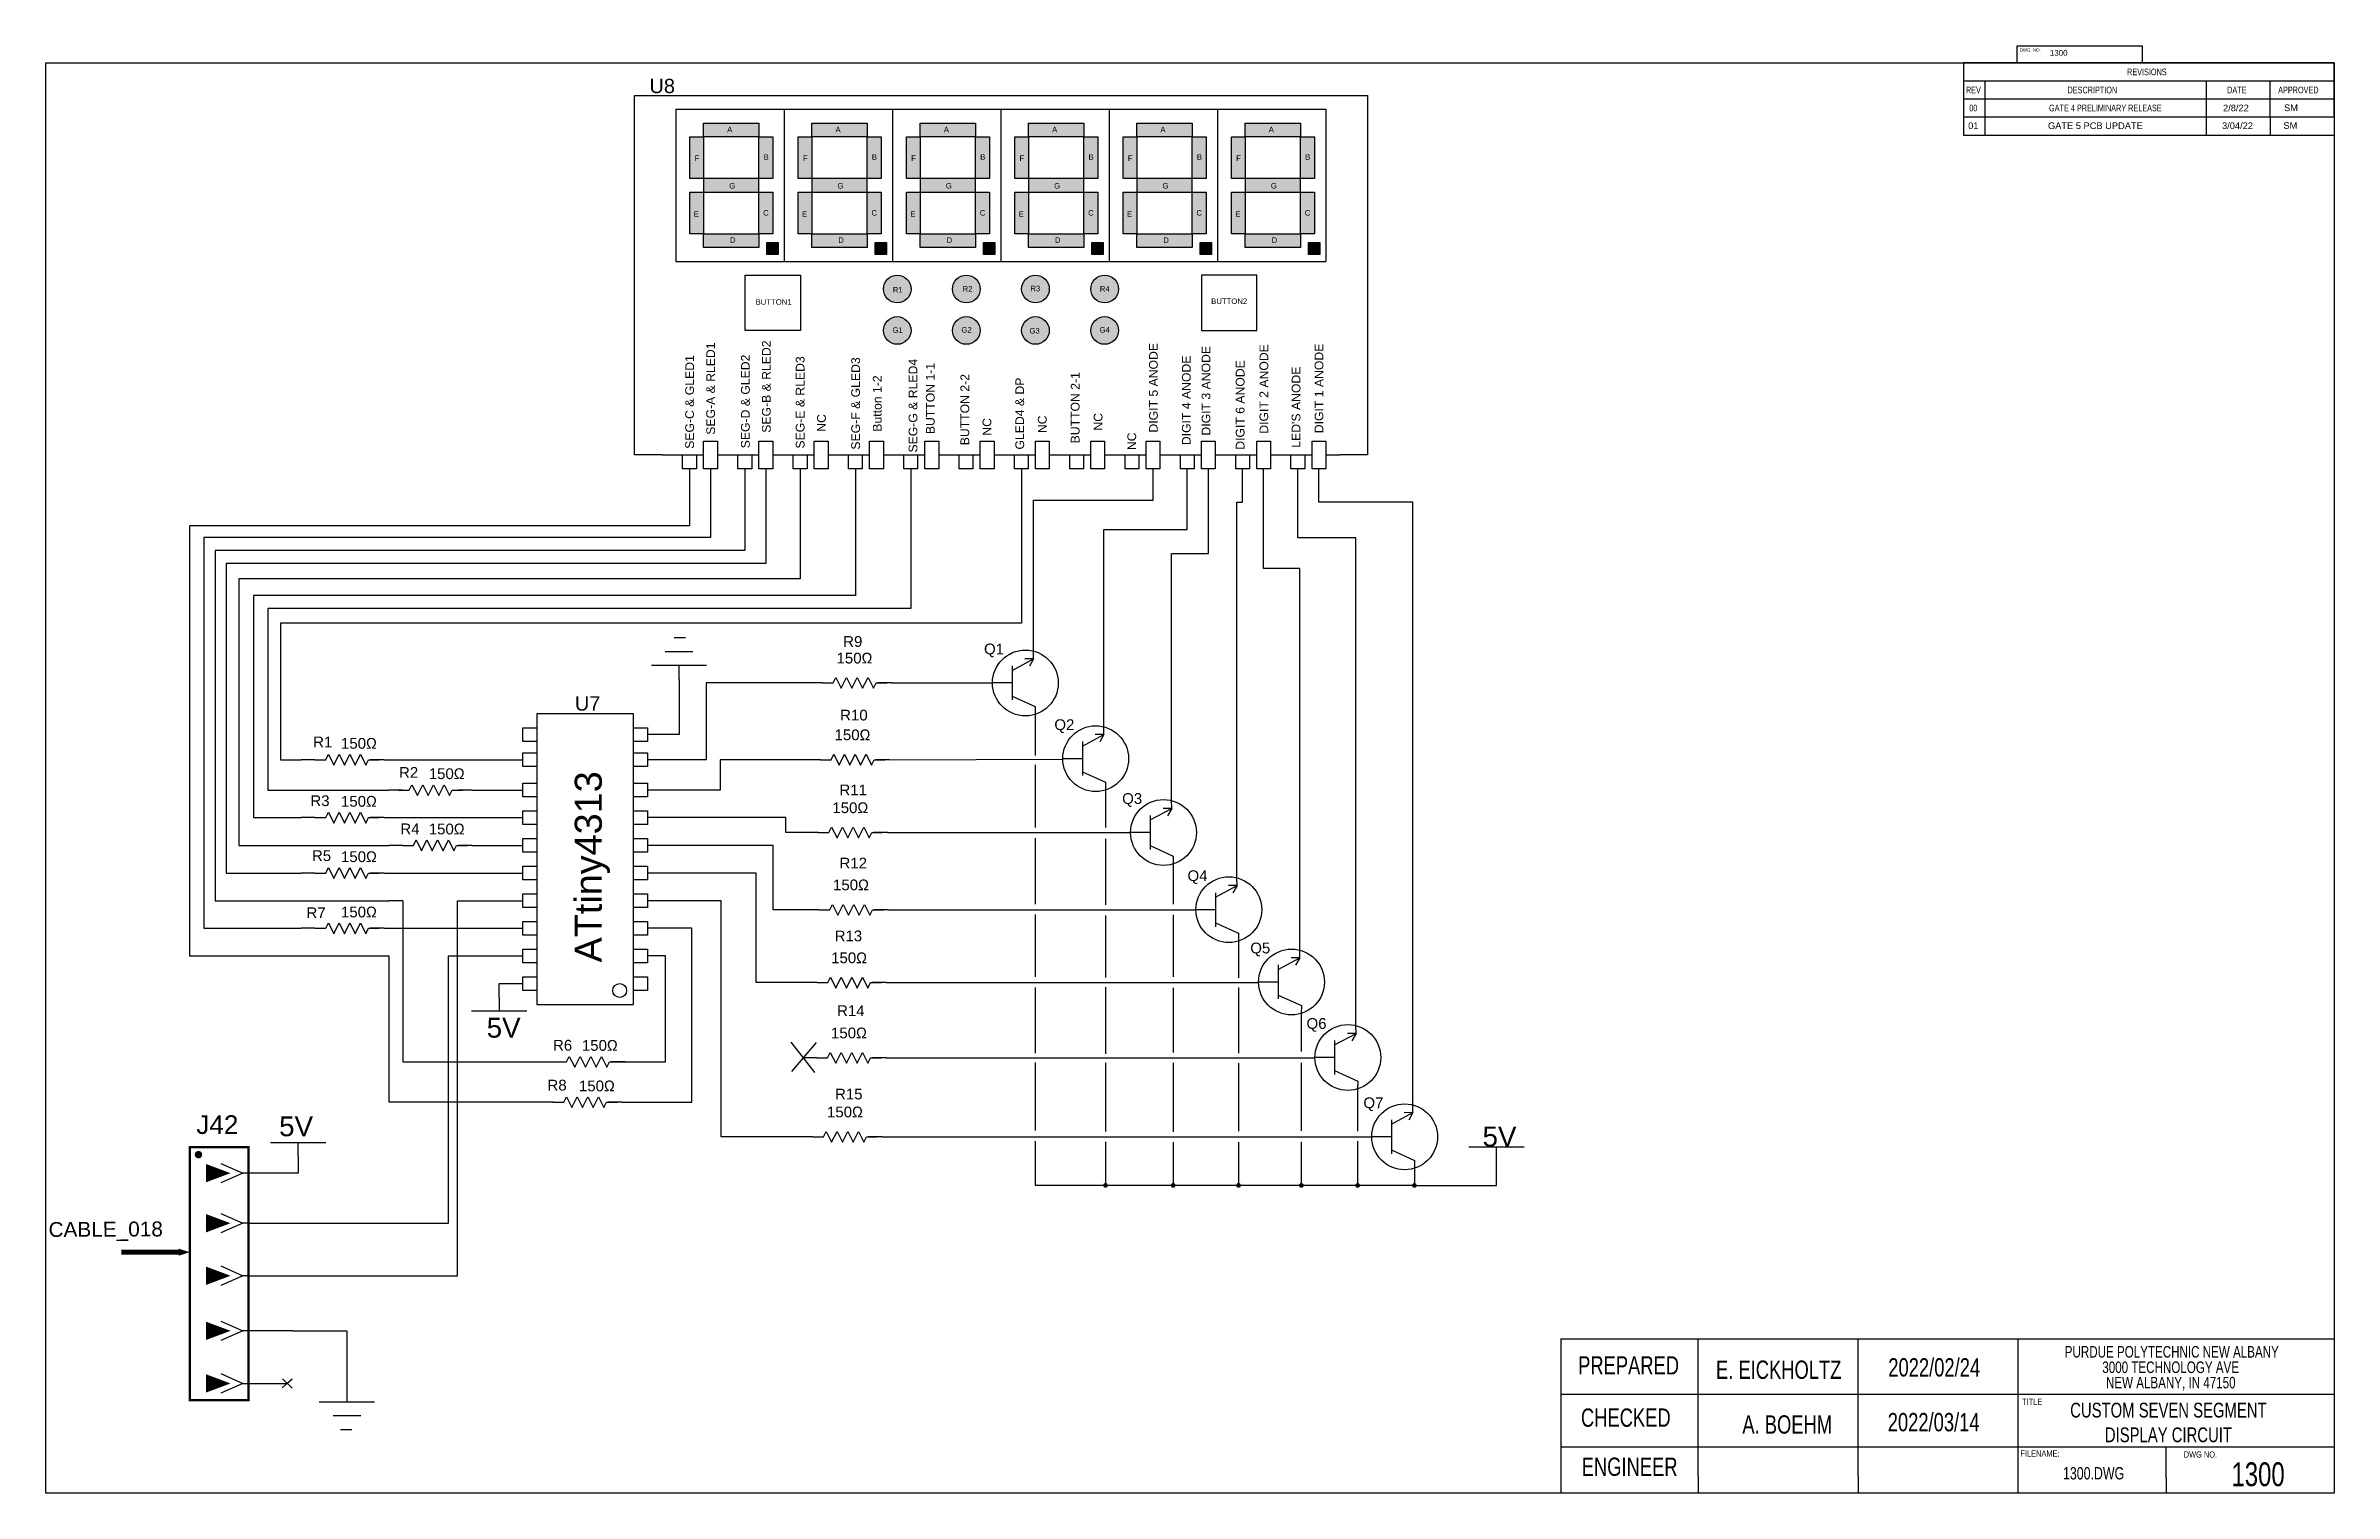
# Model space of a CAD drawing. Header units: inches. Extents: x 2.5 to 50.5, y 2.5 to 32.9.
import ezdxf

# ---------------------------------------------------------------- set-up
doc = ezdxf.new("R2010")
doc.units = ezdxf.units.IN
doc.header["$MEASUREMENT"] = 0
doc.linetypes.add('ACAD_ISO03W100', pattern=[30, 12, -18])
doc.layers.add('SLD-0', color=7, linetype='Continuous')
doc.styles.add('SLDTEXTSTYLE0', font='TXT', dxfattribs={"width": 0.75})
doc.styles.get("Standard").update_dxf_attribs({"font": 'arial.ttf'})

# ---------------------------------------------------------------- blocks, each defined once
blk = doc.blocks.new('SW_NOTE_0_8')
at = {"layer": 'SLD-0', "color": 0, "char_height": 0.125, "attachment_point": 2, "style": 'SLDTEXTSTYLE0'}
for s, insert in [('PURDUE POLYTECHNIC NEW ALBANY', (1.434, 0.161)), ('3000 TECHNOLOGY AVE', (1.422, -0.006)), ('NEW ALBANY, IN 47150', (1.423, -0.172))]:
    blk.add_mtext(s, dxfattribs=dict(at, insert=insert))
blk = doc.blocks.new('SW_TABLEANNOTATION_0')
at = {"color": 0, "linetype": 'Continuous', "lineweight": 25}
for p, q in [((0, 0), (0, -0.338)), ((0, 0), (0.4, 0)), ((0, 0), (0, -1.015)), ((6.955, 0), (0, 0)), ((0.4, 0), (4.55, 0)), ((4.55, 0), (5.75, 0)), ((5.75, 0), (6.955, 0)), ((6.955, 0), (6.955, -0.338)), ((6.955, -1.015), (6.955, 0)), ((0, -0.338), (0, -0.677)), ((0, -0.338), (0.4, -0.338)), ((0.4, -0.338), (0.4, -0.677)), ((0.4, -0.338), (4.55, -0.338)), ((4.55, -0.338), (4.55, -0.677)), ((4.55, -0.338), (5.75, -0.338)), ((5.75, -0.338), (5.75, -0.677)), ((5.75, -0.338), (6.955, -0.338)), ((6.955, -0.338), (6.955, -0.677)), ((0, -0.677), (0.4, -0.677)), ((0, -0.677), (0, -1.015)), ((0, -0.677), (6.955, -0.677)), ((0.4, -0.677), (4.55, -0.677)), ((0.4, -0.677), (0.4, -1.015)), ((4.55, -0.677), (5.75, -0.677)), ((4.55, -0.677), (4.55, -1.015)), ((5.75, -0.677), (6.955, -0.677)), ((5.75, -0.677), (5.75, -1.015)), ((6.955, -0.677), (6.955, -1.015)), ((0, -1.015), (0.4, -1.015)), ((0, -1.015), (6.955, -1.015)), ((0.4, -1.015), (4.55, -1.015)), ((4.55, -1.015), (5.75, -1.015)), ((5.75, -1.015), (6.955, -1.015))]:
    blk.add_line(p, q, dxfattribs=at)
at = {"color": 0, "linetype": 'Continuous', "lineweight": 18, "char_height": 0.125, "attachment_point": 1, "style": 'SLDTEXTSTYLE0'}
for s, insert in [('REVISIONS', (3.069, -0.107)), ('REV', (0.046, -0.446)), ('00', (0.108, -0.784)), ('GATE 4 PRELIMINARY RELEASE', (1.605, -0.784)), ('DESCRIPTION', (1.952, -0.446)), ('DATE', (4.946, -0.446)), ('APPROVED', (5.904, -0.446))]:
    blk.add_mtext(s, dxfattribs=dict(at, insert=insert))

msp = doc.modelspace()

# ---------------------------------------------------------------- hatches: boundary and pattern name
at = {"true_color": 0x000000}
h = msp.add_hatch(color=18, dxfattribs=at)
h.paths.add_polyline_path([(16.298, 31.238), (16.298, 30.948), (17.458, 30.948), (17.458, 31.238)])
h.paths.add_polyline_path([(16.298, 30.948), (16.008, 30.948), (16.008, 30.077), (16.298, 30.077)])
h.paths.add_polyline_path([(17.458, 30.077), (17.749, 30.077), (17.749, 30.948), (17.458, 30.948)])
h.paths.add_polyline_path([(17.458, 29.787), (17.458, 30.077), (16.298, 30.077), (16.298, 29.787)])
h.paths.add_polyline_path([(16.298, 29.787), (16.008, 29.787), (16.008, 28.917), (16.298, 28.917)])
h.paths.add_polyline_path([(16.298, 28.917), (16.298, 28.627), (17.458, 28.627), (17.458, 28.917)])
h.paths.add_polyline_path([(17.458, 28.917), (17.749, 28.917), (17.749, 29.787), (17.458, 29.787)])
h = msp.add_hatch(color=18, dxfattribs=at)
h.paths.add_polyline_path([(18.57, 31.238), (18.57, 30.948), (19.73, 30.948), (19.73, 31.238)])
h.paths.add_polyline_path([(18.57, 30.948), (18.28, 30.948), (18.28, 30.077), (18.57, 30.077)])
h.paths.add_polyline_path([(19.73, 30.077), (20.02, 30.077), (20.02, 30.948), (19.73, 30.948)])
h.paths.add_polyline_path([(19.73, 29.787), (19.73, 30.077), (18.57, 30.077), (18.57, 29.787)])
h.paths.add_polyline_path([(18.57, 29.787), (18.28, 29.787), (18.28, 28.917), (18.57, 28.917)])
h.paths.add_polyline_path([(18.57, 28.917), (18.57, 28.627), (19.73, 28.627), (19.73, 28.917)])
h.paths.add_polyline_path([(19.73, 28.917), (20.02, 28.917), (20.02, 29.787), (19.73, 29.787)])
h = msp.add_hatch(color=18, dxfattribs=at)
h.paths.add_polyline_path([(20.842, 31.238), (20.842, 30.948), (22.002, 30.948), (22.002, 31.238)])
h.paths.add_polyline_path([(20.842, 30.948), (20.552, 30.948), (20.552, 30.077), (20.842, 30.077)])
h.paths.add_polyline_path([(22.002, 30.077), (22.292, 30.077), (22.292, 30.948), (22.002, 30.948)])
h.paths.add_polyline_path([(22.002, 29.787), (22.002, 30.077), (20.842, 30.077), (20.842, 29.787)])
h.paths.add_polyline_path([(20.842, 29.787), (20.552, 29.787), (20.552, 28.917), (20.842, 28.917)])
h.paths.add_polyline_path([(20.842, 28.917), (20.842, 28.627), (22.002, 28.627), (22.002, 28.917)])
h.paths.add_polyline_path([(22.002, 28.917), (22.292, 28.917), (22.292, 29.787), (22.002, 29.787)])
h = msp.add_hatch(color=18, dxfattribs=at)
h.paths.add_polyline_path([(23.114, 31.238), (23.114, 30.948), (24.274, 30.948), (24.274, 31.238)])
h.paths.add_polyline_path([(23.114, 30.948), (22.824, 30.948), (22.824, 30.077), (23.114, 30.077)])
h.paths.add_polyline_path([(24.274, 30.077), (24.564, 30.077), (24.564, 30.948), (24.274, 30.948)])
h.paths.add_polyline_path([(24.274, 29.787), (24.274, 30.077), (23.114, 30.077), (23.114, 29.787)])
h.paths.add_polyline_path([(23.114, 29.787), (22.824, 29.787), (22.824, 28.917), (23.114, 28.917)])
h.paths.add_polyline_path([(23.114, 28.917), (23.114, 28.627), (24.274, 28.627), (24.274, 28.917)])
h.paths.add_polyline_path([(24.274, 28.917), (24.564, 28.917), (24.564, 29.787), (24.274, 29.787)])
h = msp.add_hatch(color=18, dxfattribs=at)
h.paths.add_polyline_path([(25.386, 31.238), (25.386, 30.948), (26.546, 30.948), (26.546, 31.238)])
h.paths.add_polyline_path([(25.386, 30.948), (25.096, 30.948), (25.096, 30.077), (25.386, 30.077)])
h.paths.add_polyline_path([(26.546, 30.077), (26.836, 30.077), (26.836, 30.948), (26.546, 30.948)])
h.paths.add_polyline_path([(26.546, 29.787), (26.546, 30.077), (25.386, 30.077), (25.386, 29.787)])
h.paths.add_polyline_path([(25.386, 29.787), (25.096, 29.787), (25.096, 28.917), (25.386, 28.917)])
h.paths.add_polyline_path([(25.386, 28.917), (25.386, 28.627), (26.546, 28.627), (26.546, 28.917)])
h.paths.add_polyline_path([(26.546, 28.917), (26.836, 28.917), (26.836, 29.787), (26.546, 29.787)])
h = msp.add_hatch(color=18, dxfattribs=at)
h.paths.add_polyline_path([(27.658, 31.238), (27.658, 30.948), (28.818, 30.948), (28.818, 31.238)])
h.paths.add_polyline_path([(27.658, 30.948), (27.368, 30.948), (27.368, 30.077), (27.658, 30.077)])
h.paths.add_polyline_path([(28.818, 30.077), (29.108, 30.077), (29.108, 30.948), (28.818, 30.948)])
h.paths.add_polyline_path([(28.818, 29.787), (28.818, 30.077), (27.658, 30.077), (27.658, 29.787)])
h.paths.add_polyline_path([(27.658, 29.787), (27.368, 29.787), (27.368, 28.917), (27.658, 28.917)])
h.paths.add_polyline_path([(27.658, 28.917), (27.658, 28.627), (28.818, 28.627), (28.818, 28.917)])
h.paths.add_polyline_path([(28.818, 28.917), (29.108, 28.917), (29.108, 29.787), (28.818, 29.787)])
for points in [[(17.863, 28.484), (17.863, 28.731), (17.627, 28.731), (17.627, 28.484)], [(20.135, 28.484), (20.135, 28.731), (19.899, 28.731), (19.899, 28.484)], [(22.407, 28.484), (22.407, 28.731), (22.171, 28.731), (22.171, 28.484)], [(24.679, 28.484), (24.679, 28.731), (24.443, 28.731), (24.443, 28.484)], [(26.951, 28.484), (26.951, 28.731), (26.715, 28.731), (26.715, 28.484)], [(29.222, 28.484), (29.222, 28.731), (28.987, 28.731), (28.987, 28.484)]]:
    msp.add_hatch(color=18, dxfattribs=at).paths.add_polyline_path(points)
h = msp.add_hatch(color=256)
h.set_gradient(color1=(205, 32, 39), color2=(205, 32, 39), tint=1)
h.paths.add_polyline_path([(20.649, 27.757, 1), (20.069, 27.757, 1)])
h.paths.add_polyline_path([(22.099, 27.757, 1), (21.519, 27.757, 1)])
h.paths.add_polyline_path([(23.549, 27.757, 1), (22.969, 27.757, 1)])
h.paths.add_polyline_path([(24.999, 27.757, 1), (24.419, 27.757, 1)])
h = msp.add_hatch(color=256)
h.set_gradient(color1=(19, 103, 52), color2=(19, 103, 52), tint=1)
h.paths.add_polyline_path([(20.649, 26.887, 1), (20.069, 26.887, 1)])
h.paths.add_polyline_path([(22.099, 26.887, 1), (21.519, 26.887, 1)])
h.paths.add_polyline_path([(23.549, 26.887, 1), (22.969, 26.887, 1)])
h.paths.add_polyline_path([(24.999, 26.887, 1), (24.419, 26.887, 1)])

# ---------------------------------------------------------------- linework, layer by layer
for p, q in [((2.5, 24.5), (2.5, 32.5)), ((2.5, 32.5), (50.5, 32.5)), ((50.5, 32.5), (50.5, 2.5)), ((14.848, 24.277), (14.848, 31.818)), ((14.848, 31.818), (30.22, 31.818)), ((30.22, 31.818), (30.22, 24.277)), ((15.718, 31.528), (15.718, 28.337)), ((15.718, 31.528), (29.35, 31.528)), ((17.99, 31.528), (17.99, 28.337)), ((20.262, 31.528), (20.262, 28.337)), ((22.534, 31.528), (22.534, 28.337)), ((24.806, 31.528), (24.806, 28.337)), ((27.078, 31.528), (27.078, 28.337)), ((29.35, 31.528), (29.35, 28.337)), ((42.724, 31.365), (42.724, 30.986)), ((43.172, 31.365), (43.172, 30.986)), ((47.811, 31.365), (47.811, 30.986)), ((49.153, 31.365), (49.153, 30.986)), ((42.724, 30.986), (50.5, 30.986)), ((15.718, 28.337), (29.35, 28.337)), ((2.5, 2.5), (2.5, 24.5)), ((15.428, 24.277), (14.848, 24.277)), ((15.428, 24.277), (16.298, 24.277)), ((16.588, 24.277), (17.458, 24.277)), ((17.749, 24.277), (18.619, 24.277)), ((18.909, 24.277), (19.779, 24.277)), ((20.069, 24.277), (20.939, 24.277)), ((21.229, 24.277), (22.099, 24.277)), ((22.389, 24.277), (23.259, 24.277)), ((23.549, 24.277), (24.419, 24.277)), ((24.709, 24.277), (25.579, 24.277)), ((25.869, 24.277), (26.74, 24.277)), ((27.03, 24.277), (27.9, 24.277)), ((28.19, 24.277), (29.06, 24.277)), ((29.35, 24.277), (29.64, 24.277)), ((30.22, 24.277), (29.64, 24.277)), ((16.002, 23.987), (16.002, 22.79)), ((16.443, 23.987), (16.443, 22.544)), ((17.162, 23.987), (17.162, 22.271)), ((17.604, 23.987), (17.604, 21.998)), ((18.322, 23.987), (18.322, 21.675)), ((19.482, 23.987), (19.482, 21.329)), ((20.642, 23.987), (20.642, 21.055)), ((22.963, 23.987), (22.963, 20.751)), ((25.724, 23.328), (25.724, 23.987)), ((26.443, 22.715), (26.443, 23.987)), ((26.885, 22.21), (26.885, 23.987)), ((27.603, 23.285), (27.603, 23.987)), ((28.045, 21.896), (28.045, 23.987)), ((28.763, 22.538), (28.763, 23.987)), ((29.205, 23.284), (29.205, 23.987)), ((23.218, 20.163), (23.218, 23.328)), ((23.218, 23.328), (25.724, 23.328)), ((27.485, 15.407), (27.485, 23.285)), ((27.485, 23.285), (27.603, 23.285)), ((31.174, 23.284), (29.205, 23.284)), ((31.174, 10.563), (31.174, 23.284)), ((16.002, 22.79), (5.516, 22.79)), ((5.516, 22.79), (5.516, 13.768)), ((24.693, 18.575), (24.693, 22.715)), ((24.693, 22.715), (26.443, 22.715)), ((16.443, 22.544), (5.814, 22.544)), ((5.814, 22.544), (5.814, 14.348)), ((17.162, 22.271), (6.05, 22.271)), ((6.05, 22.271), (6.05, 14.928)), ((26.114, 17.026), (26.114, 22.21)), ((26.114, 22.21), (26.885, 22.21)), ((29.981, 22.538), (28.763, 22.538)), ((29.981, 12.307), (29.981, 22.538)), ((17.604, 21.998), (6.286, 21.998)), ((6.286, 21.998), (6.286, 15.508)), ((18.322, 21.675), (6.547, 21.675)), ((6.547, 21.675), (6.547, 16.088)), ((28.801, 21.896), (28.045, 21.896)), ((28.801, 13.891), (28.801, 21.896)), ((19.482, 21.329), (6.857, 21.329)), ((6.857, 21.329), (6.857, 16.669)), ((20.642, 21.055), (7.16, 21.055)), ((7.16, 21.055), (7.16, 17.249)), ((22.963, 20.751), (7.423, 20.751)), ((7.423, 20.751), (7.423, 17.885)), ((15.918, 20.439), (15.68, 20.439)), ((23.219, 20.001), (23.218, 20.163)), ((16.362, 19.86), (15.202, 19.86)), ((16.072, 20.15), (15.492, 20.15)), ((15.782, 19.57), (15.782, 19.86)), ((22.769, 19.759), (23.219, 20.001)), ((22.769, 19.851), (22.769, 19.138)), ((23.219, 20.001), (23.039, 19.999)), ((23.219, 20.001), (23.132, 19.845)), ((15.782, 19.57), (15.782, 18.41)), ((18.5, 19.494), (16.353, 19.494)), ((16.353, 19.494), (16.353, 17.885)), ((18.79, 19.494), (18.5, 19.494)), ((18.79, 19.494), (19.015, 19.494)), ((19.015, 19.494), (19.072, 19.607)), ((19.072, 19.607), (19.184, 19.382)), ((19.184, 19.382), (19.297, 19.607)), ((19.297, 19.607), (19.409, 19.382)), ((19.409, 19.382), (19.522, 19.607)), ((19.522, 19.607), (19.634, 19.382)), ((19.634, 19.382), (19.747, 19.607)), ((19.747, 19.607), (19.859, 19.382)), ((19.859, 19.382), (19.915, 19.494)), ((19.915, 19.494), (20.14, 19.494)), ((20.24, 19.494), (19.95, 19.494)), ((20.24, 19.494), (22.357, 19.494)), ((22.769, 19.494), (22.357, 19.494)), ((22.769, 19.219), (23.253, 19)), ((23.253, 19), (23.252, 18.835)), ((23.252, 18.835), (23.252, 17.974)), ((15.782, 18.41), (15.118, 18.41)), ((24.244, 18.171), (24.694, 18.413)), ((24.244, 18.263), (24.244, 17.55)), ((24.694, 18.413), (24.514, 18.411)), ((24.694, 18.413), (24.607, 18.257)), ((24.694, 18.413), (24.693, 18.575)), ((7.423, 17.885), (7.856, 17.885)), ((8.146, 17.885), (7.856, 17.885)), ((8.146, 17.885), (8.371, 17.885)), ((8.371, 17.885), (8.428, 17.998)), ((8.428, 17.998), (8.54, 17.773)), ((8.54, 17.773), (8.653, 17.998)), ((8.653, 17.998), (8.765, 17.773)), ((8.765, 17.773), (8.878, 17.998)), ((8.878, 17.998), (8.99, 17.773)), ((8.99, 17.773), (9.103, 17.998)), ((9.103, 17.998), (9.215, 17.773)), ((9.215, 17.773), (9.271, 17.885)), ((9.271, 17.885), (9.496, 17.885)), ((9.596, 17.885), (9.306, 17.885)), ((9.596, 17.885), (12.508, 17.885)), ((16.353, 17.885), (15.118, 17.885)), ((18.458, 17.885), (16.646, 17.885)), ((16.646, 17.885), (16.646, 17.249)), ((18.748, 17.885), (18.458, 17.885)), ((18.748, 17.885), (18.973, 17.885)), ((18.973, 17.885), (19.03, 17.998)), ((19.03, 17.998), (19.142, 17.773)), ((19.142, 17.773), (19.255, 17.998)), ((19.255, 17.998), (19.367, 17.773)), ((19.367, 17.773), (19.48, 17.998)), ((19.48, 17.998), (19.592, 17.773)), ((19.592, 17.773), (19.705, 17.998)), ((19.705, 17.998), (19.817, 17.773)), ((19.817, 17.773), (19.873, 17.885)), ((19.873, 17.885), (20.098, 17.885)), ((20.199, 17.885), (19.909, 17.885)), ((20.199, 17.885), (23.832, 17.897)), ((23.252, 17.779), (23.252, 16.462)), ((24.244, 17.906), (23.832, 17.906)), ((10.125, 17.249), (10.181, 17.361)), ((10.181, 17.361), (10.294, 17.136)), ((10.294, 17.136), (10.406, 17.361)), ((10.406, 17.361), (10.519, 17.136)), ((10.519, 17.136), (10.631, 17.361)), ((10.631, 17.361), (10.744, 17.136)), ((10.744, 17.136), (10.856, 17.361)), ((10.856, 17.361), (10.969, 17.136)), ((24.244, 17.631), (24.728, 17.412)), ((24.728, 17.412), (24.727, 17.247)), ((7.16, 17.249), (9.698, 17.249)), ((9.988, 17.249), (9.698, 17.249)), ((9.9, 17.249), (10.125, 17.249)), ((10.969, 17.136), (11.025, 17.249)), ((11.025, 17.249), (11.25, 17.249)), ((11.438, 17.249), (11.148, 17.249)), ((11.438, 17.249), (12.508, 17.249)), ((16.646, 17.249), (15.118, 17.249)), ((24.727, 17.247), (24.727, 16.466)), ((25.665, 16.621), (26.116, 16.864)), ((26.116, 16.864), (25.935, 16.862)), ((26.116, 16.864), (26.029, 16.708)), ((26.116, 16.864), (26.114, 17.026)), ((6.857, 16.669), (7.856, 16.669)), ((8.146, 16.669), (7.856, 16.669)), ((8.146, 16.669), (8.371, 16.669)), ((8.371, 16.669), (8.428, 16.781)), ((8.428, 16.781), (8.54, 16.556)), ((8.54, 16.556), (8.653, 16.781)), ((8.653, 16.781), (8.765, 16.556)), ((8.765, 16.556), (8.878, 16.781)), ((8.878, 16.781), (8.99, 16.556)), ((8.99, 16.556), (9.103, 16.781)), ((9.103, 16.781), (9.215, 16.556)), ((9.215, 16.556), (9.271, 16.669)), ((9.271, 16.669), (9.496, 16.669)), ((9.596, 16.669), (9.306, 16.669)), ((9.596, 16.669), (12.508, 16.669)), ((18.026, 16.669), (15.118, 16.669)), ((18.026, 16.357), (18.026, 16.669)), ((18.413, 16.357), (18.026, 16.357)), ((18.703, 16.357), (18.413, 16.357)), ((18.703, 16.357), (18.928, 16.357)), ((18.928, 16.357), (18.984, 16.469)), ((18.984, 16.469), (19.097, 16.244)), ((19.097, 16.244), (19.209, 16.469)), ((19.209, 16.469), (19.322, 16.244)), ((19.322, 16.244), (19.434, 16.469)), ((19.434, 16.469), (19.547, 16.244)), ((19.547, 16.244), (19.659, 16.469)), ((19.659, 16.469), (19.772, 16.244)), ((19.772, 16.244), (19.828, 16.357)), ((19.828, 16.357), (20.053, 16.357)), ((20.153, 16.357), (19.863, 16.357)), ((20.153, 16.357), (25.253, 16.357)), ((25.665, 16.357), (25.253, 16.357)), ((25.665, 16.714), (25.665, 16)), ((6.547, 16.088), (9.698, 16.088)), ((9.988, 16.088), (9.698, 16.088)), ((9.988, 16.088), (10.213, 16.088)), ((10.213, 16.088), (10.269, 16.201)), ((10.269, 16.201), (10.382, 15.976)), ((10.382, 15.976), (10.494, 16.201)), ((10.494, 16.201), (10.607, 15.976)), ((10.607, 15.976), (10.719, 16.201)), ((10.719, 16.201), (10.832, 15.976)), ((10.832, 15.976), (10.944, 16.201)), ((10.944, 16.201), (11.057, 15.976)), ((11.057, 15.976), (11.113, 16.088)), ((11.113, 16.088), (11.338, 16.088)), ((11.438, 16.088), (11.148, 16.088)), ((11.438, 16.088), (12.508, 16.088)), ((17.76, 16.088), (15.118, 16.088)), ((17.76, 14.739), (17.76, 16.088)), ((23.252, 16.241), (23.252, 14.854)), ((24.727, 16.227), (24.727, 14.844)), ((25.665, 16.082), (26.149, 15.863)), ((26.149, 15.863), (26.148, 15.698)), ((6.286, 15.508), (7.856, 15.508)), ((8.146, 15.508), (7.856, 15.508)), ((8.146, 15.508), (8.371, 15.508)), ((8.371, 15.508), (8.428, 15.621)), ((8.428, 15.621), (8.54, 15.396)), ((8.54, 15.396), (8.653, 15.621)), ((8.653, 15.621), (8.765, 15.396)), ((8.765, 15.396), (8.878, 15.621)), ((8.878, 15.621), (8.99, 15.396)), ((8.99, 15.396), (9.103, 15.621)), ((9.103, 15.621), (9.215, 15.396)), ((9.215, 15.396), (9.271, 15.508)), ((9.271, 15.508), (9.496, 15.508)), ((9.596, 15.508), (9.306, 15.508)), ((9.596, 15.508), (12.508, 15.508)), ((17.398, 15.508), (15.118, 15.508)), ((17.398, 13.209), (17.398, 15.508)), ((26.148, 15.698), (26.148, 14.854)), ((27.486, 15.245), (27.485, 15.407)), ((6.05, 14.928), (9.698, 14.928)), ((9.988, 14.928), (9.698, 14.928)), ((9.988, 14.928), (9.988, 11.55)), ((11.138, 14.928), (12.508, 14.928)), ((16.666, 14.928), (15.118, 14.928)), ((16.666, 9.976), (16.666, 14.928)), ((27.036, 15.003), (27.486, 15.245)), ((27.036, 15.095), (27.036, 14.382)), ((27.486, 15.245), (27.306, 15.244)), ((27.486, 15.245), (27.399, 15.09)), ((8.371, 14.348), (8.428, 14.461)), ((8.428, 14.461), (8.54, 14.236)), ((8.54, 14.236), (8.653, 14.461)), ((8.653, 14.461), (8.765, 14.236)), ((8.765, 14.236), (8.878, 14.461)), ((8.878, 14.461), (8.99, 14.236)), ((8.99, 14.236), (9.103, 14.461)), ((9.103, 14.461), (9.215, 14.236)), ((18.428, 14.739), (17.76, 14.739)), ((18.718, 14.739), (18.428, 14.739)), ((18.718, 14.739), (18.943, 14.739)), ((18.943, 14.739), (18.999, 14.851)), ((18.999, 14.851), (19.112, 14.626)), ((19.112, 14.626), (19.224, 14.851)), ((19.224, 14.851), (19.337, 14.626)), ((19.337, 14.626), (19.449, 14.851)), ((19.449, 14.851), (19.562, 14.626)), ((19.562, 14.626), (19.674, 14.851)), ((19.674, 14.851), (19.787, 14.626)), ((19.787, 14.626), (19.843, 14.739)), ((19.843, 14.739), (20.068, 14.739)), ((20.168, 14.739), (19.878, 14.739)), ((20.168, 14.739), (26.624, 14.739)), ((23.252, 14.638), (23.252, 13.331)), ((24.727, 14.618), (24.727, 13.317)), ((26.148, 14.628), (26.148, 13.331)), ((27.036, 14.739), (26.624, 14.739)), ((27.036, 14.464), (27.52, 14.245)), ((5.814, 14.348), (7.856, 14.348)), ((8.146, 14.348), (7.856, 14.348)), ((8.146, 14.348), (8.371, 14.348)), ((9.215, 14.236), (9.271, 14.348)), ((9.271, 14.348), (9.496, 14.348)), ((9.596, 14.348), (9.306, 14.348)), ((9.596, 14.348), (12.508, 14.348)), ((16.05, 14.348), (15.118, 14.348)), ((16.05, 10.7), (16.05, 14.348)), ((27.52, 14.245), (27.519, 14.08)), ((27.519, 14.08), (27.519, 13.309)), ((5.516, 13.768), (9.698, 13.768)), ((9.698, 13.768), (9.698, 10.7)), ((10.95, 13.768), (12.508, 13.768)), ((15.5, 13.768), (15.118, 13.768)), ((15.5, 11.55), (15.5, 13.768)), ((28.352, 13.487), (28.803, 13.729)), ((28.352, 13.579), (28.352, 12.866)), ((28.803, 13.729), (28.622, 13.727)), ((28.803, 13.729), (28.716, 13.573)), ((28.803, 13.729), (28.801, 13.891)), ((12.009, 12.899), (12.009, 13.189)), ((12.009, 13.189), (12.508, 13.189)), ((18.387, 13.209), (17.398, 13.209)), ((18.677, 13.209), (18.387, 13.209)), ((18.677, 13.209), (18.902, 13.209)), ((18.902, 13.209), (18.958, 13.321)), ((18.958, 13.321), (19.071, 13.096)), ((19.071, 13.096), (19.183, 13.321)), ((19.183, 13.321), (19.296, 13.096)), ((19.296, 13.096), (19.408, 13.321)), ((19.408, 13.321), (19.521, 13.096)), ((19.521, 13.096), (19.633, 13.321)), ((19.633, 13.321), (19.746, 13.096)), ((19.746, 13.096), (19.802, 13.209)), ((19.802, 13.209), (20.027, 13.209)), ((20.127, 13.209), (19.837, 13.209)), ((20.127, 13.209), (27.94, 13.209)), ((23.252, 13.107), (23.252, 11.733)), ((24.727, 13.112), (24.727, 11.715)), ((26.148, 13.098), (26.148, 11.746)), ((27.519, 13.104), (27.519, 11.731)), ((28.352, 13.222), (27.94, 13.222)), ((12.59, 12.609), (11.429, 12.609)), ((12.009, 12.899), (12.009, 12.609)), ((28.352, 12.947), (28.836, 12.728)), ((28.836, 12.728), (28.835, 12.563)), ((28.835, 12.563), (28.835, 11.766)), ((29.533, 11.903), (29.983, 12.145)), ((29.983, 12.145), (29.803, 12.144)), ((29.983, 12.145), (29.896, 11.99)), ((29.983, 12.145), (29.981, 12.307)), ((9.988, 11.55), (13.25, 11.55)), ((13.2, 11.55), (13.425, 11.55)), ((13.425, 11.55), (13.481, 11.662)), ((13.481, 11.662), (13.594, 11.438)), ((13.594, 11.438), (13.706, 11.662)), ((13.706, 11.662), (13.819, 11.438)), ((13.819, 11.438), (13.931, 11.662)), ((13.931, 11.662), (14.044, 11.438)), ((14.044, 11.438), (14.156, 11.662)), ((14.156, 11.662), (14.269, 11.438)), ((14.269, 11.438), (14.325, 11.55)), ((14.325, 11.55), (14.55, 11.55)), ((14.65, 11.55), (14.36, 11.55)), ((14.55, 11.55), (15.5, 11.55)), ((18.13, 11.958), (18.385, 11.633)), ((18.385, 11.633), (18.14, 11.346)), ((18.66, 11.955), (18.385, 11.633)), ((18.675, 11.633), (18.385, 11.633)), ((18.385, 11.633), (18.624, 11.327)), ((18.675, 11.633), (18.9, 11.633)), ((18.9, 11.633), (18.956, 11.745)), ((18.956, 11.745), (19.069, 11.52)), ((19.069, 11.52), (19.181, 11.745)), ((19.181, 11.745), (19.294, 11.52)), ((19.294, 11.52), (19.406, 11.745)), ((19.406, 11.745), (19.519, 11.52)), ((19.519, 11.52), (19.631, 11.745)), ((19.631, 11.745), (19.744, 11.52)), ((19.744, 11.52), (19.8, 11.633)), ((19.8, 11.633), (20.025, 11.633)), ((20.125, 11.633), (19.835, 11.633)), ((20.125, 11.633), (29.12, 11.633)), ((23.252, 11.535), (23.252, 10.106)), ((24.727, 11.53), (24.727, 10.084)), ((26.148, 11.526), (26.148, 10.079)), ((28.835, 11.526), (28.835, 10.098)), ((29.533, 11.639), (29.12, 11.639)), ((29.533, 11.995), (29.533, 11.282)), ((27.519, 11.519), (27.519, 10.092)), ((29.533, 11.364), (30.017, 11.145)), ((30.017, 11.145), (30.016, 10.98)), ((13.15, 10.7), (9.698, 10.7)), ((13.138, 10.7), (13.363, 10.7)), ((13.363, 10.7), (13.419, 10.812)), ((13.419, 10.812), (13.532, 10.588)), ((13.532, 10.588), (13.644, 10.812)), ((13.644, 10.812), (13.757, 10.588)), ((13.757, 10.588), (13.869, 10.812)), ((13.869, 10.812), (13.982, 10.588)), ((13.982, 10.588), (14.094, 10.812)), ((14.094, 10.812), (14.207, 10.588)), ((14.207, 10.588), (14.263, 10.7)), ((14.263, 10.7), (14.488, 10.7)), ((14.588, 10.7), (14.298, 10.7)), ((14.588, 10.7), (16.05, 10.7)), ((30.016, 10.98), (30.016, 10.092)), ((31.175, 10.482), (31.173, 10.644)), ((18.816, 9.976), (18.872, 10.088)), ((18.872, 10.088), (18.984, 9.863)), ((18.984, 9.863), (19.097, 10.088)), ((19.097, 10.088), (19.209, 9.863)), ((19.209, 9.863), (19.322, 10.088)), ((19.322, 10.088), (19.434, 9.863)), ((19.434, 9.863), (19.547, 10.088)), ((19.547, 10.088), (19.659, 9.863)), ((30.724, 10.24), (31.175, 10.482)), ((30.724, 10.332), (30.724, 9.619)), ((31.175, 10.482), (30.994, 10.48)), ((31.175, 10.482), (31.088, 10.327)), ((7.214, 9.859), (8.375, 9.859)), ((7.794, 9.569), (7.794, 9.859)), ((18.301, 9.976), (16.666, 9.976)), ((18.591, 9.976), (18.301, 9.976)), ((18.591, 9.976), (18.816, 9.976)), ((19.659, 9.863), (19.716, 9.976)), ((19.716, 9.976), (19.941, 9.976)), ((20.041, 9.976), (19.751, 9.976)), ((20.041, 9.976), (30.312, 9.976)), ((23.252, 9.882), (23.252, 8.956)), ((24.727, 9.868), (24.727, 8.956)), ((26.148, 9.864), (26.148, 8.956)), ((27.519, 9.86), (27.519, 8.956)), ((28.835, 9.873), (28.835, 8.956)), ((30.016, 9.886), (30.016, 8.956)), ((30.724, 9.976), (30.312, 9.976)), ((30.724, 9.7), (31.209, 9.482)), ((32.346, 9.766), (33.506, 9.766)), ((32.926, 8.956), (32.926, 9.766)), ((6.17, 9.418), (6.631, 9.213)), ((6.631, 9.213), (6.17, 9.008)), ((31.209, 9.482), (31.207, 9.317)), ((31.207, 9.317), (31.207, 8.956)), ((31.207, 8.956), (23.252, 8.956)), ((31.207, 8.956), (32.926, 8.956)), ((6.17, 8.368), (6.631, 8.163)), ((6.631, 8.163), (6.17, 7.958)), ((6.75, 8.163), (6.631, 8.163)), ((6.17, 7.266), (6.631, 7.061)), ((6.631, 7.061), (6.17, 6.856)), ((6.75, 7.061), (6.631, 7.061)), ((6.17, 6.111), (6.631, 5.906)), ((6.631, 5.906), (6.17, 5.701)), ((7.679, 5.906), (8.815, 5.906)), ((8.815, 5.906), (8.815, 4.707)), ((34.278, 5.735), (34.278, 2.5)), ((40.638, 5.735), (50.5, 5.735)), ((6.17, 5.008), (6.631, 4.803)), ((6.631, 4.803), (6.17, 4.598)), ((6.631, 4.803), (7.558, 4.803)), ((7.665, 4.901), (7.456, 4.711)), ((7.665, 4.701), (7.466, 4.901)), ((7.558, 4.803), (7.665, 4.901)), ((7.561, 4.806), (7.665, 4.701)), ((7.456, 4.711), (7.456, 4.711)), ((8.235, 4.417), (9.396, 4.417)), ((8.815, 4.707), (8.815, 4.417)), ((8.525, 4.127), (9.105, 4.127)), ((8.679, 3.837), (8.917, 3.837)), ((36.5, 2.5), (2.5, 2.5)), ((50.5, 2.5), (36.5, 2.5)), ((37.156, 2.857), (37.156, 2.5)), ((40.515, 2.857), (40.515, 2.5)), ((46.972, 2.824), (46.972, 2.5)), ((50.5, 2.5), (50.5, 2.5))]:
    msp.add_line(p, q)
at = {"linetype": 'ACAD_ISO03W100', "ltscale": 2}
for p, q in [((11.138, 7.061), (11.138, 14.928)), ((10.95, 8.163), (10.95, 13.768)), ((7.794, 9.213), (6.631, 9.213)), ((7.794, 9.569), (7.794, 9.213)), ((6.75, 8.163), (10.95, 8.163)), ((6.75, 7.061), (11.138, 7.061)), ((7.679, 5.906), (6.631, 5.906))]:
    msp.add_line(p, q, dxfattribs=at)
for points in [[(17.458, 30.948), (16.298, 30.948), (16.298, 31.238), (17.458, 31.238)], [(19.73, 30.948), (18.57, 30.948), (18.57, 31.238), (19.73, 31.238)], [(22.002, 30.948), (20.842, 30.948), (20.842, 31.238), (22.002, 31.238)], [(24.274, 30.948), (23.114, 30.948), (23.114, 31.238), (24.274, 31.238)], [(26.546, 30.948), (25.386, 30.948), (25.386, 31.238), (26.546, 31.238)], [(28.818, 30.948), (27.658, 30.948), (27.658, 31.238), (28.818, 31.238)], [(16.008, 30.948), (16.298, 30.948), (16.298, 30.077), (16.008, 30.077)], [(17.458, 30.948), (17.749, 30.948), (17.749, 30.077), (17.458, 30.077)], [(18.28, 30.948), (18.57, 30.948), (18.57, 30.077), (18.28, 30.077)], [(19.73, 30.948), (20.02, 30.948), (20.02, 30.077), (19.73, 30.077)], [(20.552, 30.948), (20.842, 30.948), (20.842, 30.077), (20.552, 30.077)], [(22.002, 30.948), (22.292, 30.948), (22.292, 30.077), (22.002, 30.077)], [(22.824, 30.948), (23.114, 30.948), (23.114, 30.077), (22.824, 30.077)], [(24.274, 30.948), (24.564, 30.948), (24.564, 30.077), (24.274, 30.077)], [(25.096, 30.948), (25.386, 30.948), (25.386, 30.077), (25.096, 30.077)], [(26.546, 30.948), (26.836, 30.948), (26.836, 30.077), (26.546, 30.077)], [(27.368, 30.948), (27.658, 30.948), (27.658, 30.077), (27.368, 30.077)], [(28.818, 30.948), (29.108, 30.948), (29.108, 30.077), (28.818, 30.077)], [(16.298, 28.917), (16.008, 28.917), (16.008, 29.787), (16.298, 29.787)], [(16.298, 29.787), (17.458, 29.787), (17.458, 30.077), (16.298, 30.077)], [(17.458, 29.787), (17.749, 29.787), (17.749, 28.917), (17.458, 28.917)], [(18.57, 28.917), (18.28, 28.917), (18.28, 29.787), (18.57, 29.787)], [(18.57, 29.787), (19.73, 29.787), (19.73, 30.077), (18.57, 30.077)], [(19.73, 29.787), (20.02, 29.787), (20.02, 28.917), (19.73, 28.917)], [(20.842, 28.917), (20.552, 28.917), (20.552, 29.787), (20.842, 29.787)], [(20.842, 29.787), (22.002, 29.787), (22.002, 30.077), (20.842, 30.077)], [(22.002, 29.787), (22.292, 29.787), (22.292, 28.917), (22.002, 28.917)], [(23.114, 28.917), (22.824, 28.917), (22.824, 29.787), (23.114, 29.787)], [(23.114, 29.787), (24.274, 29.787), (24.274, 30.077), (23.114, 30.077)], [(24.274, 29.787), (24.564, 29.787), (24.564, 28.917), (24.274, 28.917)], [(25.386, 28.917), (25.096, 28.917), (25.096, 29.787), (25.386, 29.787)], [(25.386, 29.787), (26.546, 29.787), (26.546, 30.077), (25.386, 30.077)], [(26.546, 29.787), (26.836, 29.787), (26.836, 28.917), (26.546, 28.917)], [(27.658, 28.917), (27.368, 28.917), (27.368, 29.787), (27.658, 29.787)], [(27.658, 29.787), (28.818, 29.787), (28.818, 30.077), (27.658, 30.077)], [(28.818, 29.787), (29.108, 29.787), (29.108, 28.917), (28.818, 28.917)], [(17.458, 28.627), (16.298, 28.627), (16.298, 28.917), (17.458, 28.917)], [(19.73, 28.627), (18.57, 28.627), (18.57, 28.917), (19.73, 28.917)], [(22.002, 28.627), (20.842, 28.627), (20.842, 28.917), (22.002, 28.917)], [(24.274, 28.627), (23.114, 28.627), (23.114, 28.917), (24.274, 28.917)], [(26.546, 28.627), (25.386, 28.627), (25.386, 28.917), (26.546, 28.917)], [(28.818, 28.627), (27.658, 28.627), (27.658, 28.917), (28.818, 28.917)], [(17.627, 28.731), (17.863, 28.731), (17.863, 28.484), (17.627, 28.484)], [(19.899, 28.731), (20.135, 28.731), (20.135, 28.484), (19.899, 28.484)], [(22.171, 28.731), (22.407, 28.731), (22.407, 28.484), (22.171, 28.484)], [(24.443, 28.731), (24.679, 28.731), (24.679, 28.484), (24.443, 28.484)], [(26.715, 28.731), (26.951, 28.731), (26.951, 28.484), (26.715, 28.484)], [(28.987, 28.731), (29.222, 28.731), (29.222, 28.484), (28.987, 28.484)], [(17.168, 28.047), (18.329, 28.047), (18.329, 26.887), (17.168, 26.887)], [(27.9, 28.047), (26.74, 28.047), (26.74, 26.887), (27.9, 26.887)], [(16.298, 24.567), (16.588, 24.567), (16.588, 23.987), (16.298, 23.987)], [(17.458, 24.567), (17.749, 24.567), (17.749, 23.987), (17.458, 23.987)], [(18.619, 24.567), (18.909, 24.567), (18.909, 23.987), (18.619, 23.987)], [(19.779, 24.567), (20.069, 24.567), (20.069, 23.987), (19.779, 23.987)], [(20.939, 24.567), (21.229, 24.567), (21.229, 23.987), (20.939, 23.987)], [(22.099, 24.567), (22.389, 24.567), (22.389, 23.987), (22.099, 23.987)], [(23.259, 24.567), (23.549, 24.567), (23.549, 23.987), (23.259, 23.987)], [(24.419, 24.567), (24.709, 24.567), (24.709, 23.987), (24.419, 23.987)], [(25.579, 24.567), (25.869, 24.567), (25.869, 23.987), (25.579, 23.987)], [(26.74, 24.567), (27.03, 24.567), (27.03, 23.987), (26.74, 23.987)], [(27.9, 24.567), (28.19, 24.567), (28.19, 23.987), (27.9, 23.987)], [(29.06, 24.567), (29.35, 24.567), (29.35, 23.987), (29.06, 23.987)], [(15.857, 24.277), (16.147, 24.277), (16.147, 23.987), (15.857, 23.987)], [(17.017, 24.277), (17.307, 24.277), (17.307, 23.987), (17.017, 23.987)], [(18.177, 24.277), (18.467, 24.277), (18.467, 23.987), (18.177, 23.987)], [(19.337, 24.277), (19.627, 24.277), (19.627, 23.987), (19.337, 23.987)], [(20.497, 24.277), (20.787, 24.277), (20.787, 23.987), (20.497, 23.987)], [(21.658, 24.277), (21.948, 24.277), (21.948, 23.987), (21.658, 23.987)], [(22.818, 24.277), (23.108, 24.277), (23.108, 23.987), (22.818, 23.987)], [(23.978, 24.277), (24.268, 24.277), (24.268, 23.987), (23.978, 23.987)], [(25.138, 24.277), (25.428, 24.277), (25.428, 23.987), (25.138, 23.987)], [(26.298, 24.277), (26.588, 24.277), (26.588, 23.987), (26.298, 23.987)], [(27.458, 24.277), (27.748, 24.277), (27.748, 23.987), (27.458, 23.987)], [(28.618, 24.277), (28.908, 24.277), (28.908, 23.987), (28.618, 23.987)], [(12.798, 12.753), (14.828, 12.753), (14.828, 18.844), (12.798, 18.844)], [(12.798, 18.264), (12.508, 18.264), (12.508, 18.554), (12.798, 18.554)], [(15.118, 18.264), (14.828, 18.264), (14.828, 18.554), (15.118, 18.554)], [(12.798, 17.74), (12.508, 17.74), (12.508, 18.03), (12.798, 18.03)], [(15.118, 17.74), (14.828, 17.74), (14.828, 18.03), (15.118, 18.03)], [(12.798, 17.104), (12.508, 17.104), (12.508, 17.394), (12.798, 17.394)], [(15.118, 17.104), (14.828, 17.104), (14.828, 17.394), (15.118, 17.394)], [(12.798, 16.524), (12.508, 16.524), (12.508, 16.814), (12.798, 16.814)], [(15.118, 16.524), (14.828, 16.524), (14.828, 16.814), (15.118, 16.814)], [(12.798, 15.943), (12.508, 15.943), (12.508, 16.233), (12.798, 16.233)], [(15.118, 15.943), (14.828, 15.943), (14.828, 16.233), (15.118, 16.233)], [(12.798, 15.363), (12.508, 15.363), (12.508, 15.653), (12.798, 15.653)], [(15.118, 15.363), (14.828, 15.363), (14.828, 15.653), (15.118, 15.653)], [(12.798, 14.783), (12.508, 14.783), (12.508, 15.073), (12.798, 15.073)], [(15.118, 14.783), (14.828, 14.783), (14.828, 15.073), (15.118, 15.073)], [(12.798, 14.203), (12.508, 14.203), (12.508, 14.493), (12.798, 14.493)], [(15.118, 14.203), (14.828, 14.203), (14.828, 14.493), (15.118, 14.493)], [(12.798, 13.623), (12.508, 13.623), (12.508, 13.913), (12.798, 13.913)], [(15.118, 13.623), (14.828, 13.623), (14.828, 13.913), (15.118, 13.913)], [(12.798, 13.043), (12.508, 13.043), (12.508, 13.333), (12.798, 13.333)], [(15.118, 13.043), (14.828, 13.043), (14.828, 13.333), (15.118, 13.333)]]:
    msp.add_lwpolyline(points, close=True)
at = {"ltscale": 0.01, "const_width": 0.0513}
msp.add_lwpolyline([(5.52, 9.76), (6.75, 9.76), (6.75, 4.451), (5.52, 4.451), (5.52, 9.76)], dxfattribs=at)
for points, const_width in [([(5.664, 9.601, 1), (5.742, 9.601, 1)], 0.078), ([(24.702, 8.956, 1), (24.752, 8.956, 1)], 0.05), ([(26.123, 8.956, 1), (26.173, 8.956, 1)], 0.05), ([(27.494, 8.956, 1), (27.544, 8.956, 1)], 0.05), ([(28.81, 8.956, 1), (28.86, 8.956, 1)], 0.05), ([(29.991, 8.956, 1), (30.041, 8.956, 1)], 0.05), ([(31.182, 8.956, 1), (31.232, 8.956, 1)], 0.05)]:
    msp.add_lwpolyline(points, format="xyb", close=True, dxfattribs=dict(const_width=const_width))
for points in [[(5.862, 9.213, 0.384, 0, 0), (6.375, 9.213, 0, 0, 0)], [(5.862, 8.163, 0.384, 0, 0), (6.375, 8.163, 0, 0, 0)], [(5.52, 7.555, 0, 0.15, 0), (5.285, 7.555, 0.15, 0.15, 0)], [(5.862, 7.061, 0.384, 0, 0), (6.375, 7.061, 0, 0, 0)], [(5.862, 5.906, 0.384, 0, 0), (6.375, 5.906, 0, 0, 0)], [(5.862, 4.803, 0.384, 0, 0), (6.375, 4.803, 0, 0, 0)]]:
    msp.add_lwpolyline(points, format="xyseb")
at = {"const_width": 0.1}
msp.add_lwpolyline([(5.285, 7.555), (4.085, 7.555)], dxfattribs=at)
for centre, radius in [((20.359, 27.757), 0.29), ((21.809, 27.757), 0.29), ((23.259, 27.757), 0.29), ((24.709, 27.757), 0.29), ((20.359, 26.887), 0.29), ((21.809, 26.887), 0.29), ((23.259, 26.887), 0.29), ((24.709, 26.887), 0.29), ((23.047, 19.494), 0.69), ((24.522, 17.906), 0.69), ((25.943, 16.357), 0.69), ((27.314, 14.739), 0.69), ((28.63, 13.222), 0.69), ((14.538, 13.043), 0.145), ((29.811, 11.639), 0.69), ((31.002, 9.976), 0.69)]:
    msp.add_circle(centre, radius)
at = {"layer": 'SLD-0', "color": 7, "linetype": 'Continuous', "lineweight": 25}
for p, q in [((43.853, 32.5), (43.853, 32.858)), ((43.853, 32.858), (46.481, 32.858)), ((46.481, 32.5), (46.481, 32.858)), ((34.278, 5.735), (43.874, 5.735)), ((34.278, 5.735), (43.874, 5.735)), ((37.156, 2.857), (37.156, 5.735)), ((40.515, 2.857), (40.515, 5.735)), ((43.874, 2.5), (43.874, 5.735)), ((34.278, 4.581), (43.874, 4.581)), ((43.874, 4.581), (50.5, 4.581)), ((34.278, 3.471), (43.874, 3.471)), ((43.874, 3.471), (50.5, 3.471)), ((46.972, 2.824), (46.972, 3.471))]:
    msp.add_line(p, q, dxfattribs=at)

# ---------------------------------------------------------------- block references
at = {"color": 7, "linetype": 'Continuous', "lineweight": 18, "xscale": 1.118033988749895, "yscale": 1.118033988749895, "zscale": 1.118033988749895}
msp.add_blockref('SW_TABLEANNOTATION_0', (42.724, 32.5), dxfattribs=at)
at = {"layer": 'SLD-0', "xscale": 1.941207928188159, "yscale": 1.941207928188159, "zscale": 1.552966342550527}
msp.add_blockref('SW_NOTE_0_8', (44.309, 5.275), dxfattribs=at)

# ---------------------------------------------------------------- texts
at = {"linetype": 'ACAD_ISO03W100', "ltscale": 2}
msp.add_text('J42', height=0.3915, dxfattribs=at).set_placement((5.659, 10.035))
msp.add_text('CABLE_018', height=0.3119, rotation=0.3006).set_placement((2.559, 7.875))
at = {"attachment_point": 1}
for s, width, gutter_width, insert, char_height in [('1300', 1.61993, 0.534, (44.535, 32.769), 0.1195), ('U8', 0.17578, 0.202, (15.162, 32.165), 0.3), ('01', 0.791, 3.481, (42.822, 31.251), 0.1392), ('GATE 5 PCB UPDATE', 2.36064, 3.481, (44.496, 31.251), 0.13925), ('3/04/22', 0.791, 3.481, (48.147, 31.251), 0.1392), ('2/8/22', 0.791, 3.481, (48.168, 31.624), 0.1392), ('SM', 0.791, 3.481, (49.434, 31.256), 0.1392), ('SM', 0.791, 3.481, (49.447, 31.627), 0.1392), ('A', 0.03713, 0.104, (16.792, 31.16), 0.116), ('A', 0.03713, 0.104, (19.064, 31.16), 0.116), ('A', 0.03713, 0.104, (21.336, 31.16), 0.116), ('A', 0.03713, 0.104, (23.608, 31.16), 0.116), ('A', 0.03713, 0.104, (25.879, 31.16), 0.116), ('A', 0.03713, 0.104, (28.151, 31.16), 0.116), ('F', 0.03713, 0.104, (16.108, 30.56), 0.116), ('B', 0.03713, 0.104, (17.555, 30.584), 0.116), ('F', 0.03713, 0.104, (18.38, 30.56), 0.116), ('B', 0.03713, 0.104, (19.827, 30.584), 0.116), ('F', 0.03713, 0.104, (20.652, 30.56), 0.116), ('B', 0.03713, 0.104, (22.099, 30.584), 0.116), ('F', 0.03713, 0.104, (22.924, 30.56), 0.116), ('B', 0.03713, 0.104, (24.371, 30.584), 0.116), ('F', 0.03713, 0.104, (25.196, 30.56), 0.116), ('B', 0.03713, 0.104, (26.643, 30.584), 0.116), ('F', 0.03713, 0.104, (27.468, 30.56), 0.116), ('B', 0.03713, 0.104, (28.915, 30.584), 0.116), ('G', 0.03713, 0.104, (16.835, 29.98), 0.116), ('G', 0.03713, 0.104, (19.107, 29.98), 0.116), ('G', 0.03713, 0.104, (21.379, 29.98), 0.116), ('G', 0.03713, 0.104, (23.651, 29.98), 0.116), ('G', 0.03713, 0.104, (25.923, 29.98), 0.116), ('G', 0.03713, 0.104, (28.195, 29.98), 0.116), ('E', 0.03713, 0.104, (16.09, 29.388), 0.116), ('C', 0.03713, 0.104, (17.547, 29.413), 0.116), ('E', 0.03713, 0.104, (18.362, 29.388), 0.116), ('C', 0.03713, 0.104, (19.819, 29.413), 0.116), ('E', 0.03713, 0.104, (20.634, 29.388), 0.116), ('C', 0.03713, 0.104, (22.091, 29.413), 0.116), ('E', 0.03713, 0.104, (22.906, 29.388), 0.116), ('C', 0.03713, 0.104, (24.363, 29.413), 0.116), ('E', 0.03713, 0.104, (25.177, 29.388), 0.116), ('C', 0.03713, 0.104, (26.635, 29.413), 0.116), ('E', 0.03713, 0.104, (27.449, 29.388), 0.116), ('C', 0.03713, 0.104, (28.907, 29.413), 0.116), ('D', 0.03713, 0.104, (16.851, 28.839), 0.116), ('D', 0.03713, 0.104, (19.123, 28.839), 0.116), ('D', 0.03713, 0.104, (21.395, 28.839), 0.116), ('D', 0.03713, 0.104, (23.667, 28.839), 0.116), ('D', 0.03713, 0.104, (25.939, 28.839), 0.116), ('D', 0.03713, 0.104, (28.211, 28.839), 0.116), ('DP', 0.03713, 0.104, (17.642, 28.662), 0.116), ('DP', 0.03713, 0.104, (19.914, 28.662), 0.116), ('DP', 0.03713, 0.104, (22.186, 28.662), 0.116), ('DP', 0.03713, 0.104, (24.458, 28.662), 0.116), ('DP', 0.03713, 0.104, (26.73, 28.662), 0.116), ('DP', 0.03713, 0.104, (29.002, 28.662), 0.116), ('BUTTON1', 0.03713, 0.104, (17.388, 27.543), 0.116), ('R1', 0.03713, 0.104, (20.267, 27.8), 0.116), ('R2', 0.03713, 0.104, (21.73, 27.818), 0.116), ('R3', 0.03713, 0.104, (23.151, 27.825), 0.116), ('R4', 0.03713, 0.104, (24.609, 27.818), 0.116), ('BUTTON2', 0.03713, 0.104, (26.944, 27.558), 0.116), ('G1', 0.03713, 0.104, (20.26, 26.953), 0.116), ('G2', 0.03713, 0.104, (21.705, 26.959), 0.116), ('G3', 0.03713, 0.104, (23.132, 26.94), 0.116), ('G4', 0.03713, 0.104, (24.603, 26.959), 0.116), ('R9', 0.17578, 0.202, (19.225, 20.477), 0.2255), ('Q1', 0.17578, 0.202, (22.18, 20.32), 0.2255), ('150{\\fSymbol|b0|i0|c2|p18;W}', 0.17578, 0.202, (19.086, 20.128), 0.22549), ('U7', 0.17578, 0.202, (13.597, 19.215), 0.3), ('R10', 0.17578, 0.202, (19.162, 18.933), 0.2255), ('Q2', 0.17578, 0.202, (23.655, 18.732), 0.2255), ('R1', 0.17578, 0.202, (8.109, 18.369), 0.2255), ('150{\\fSymbol|b0|i0|c2|p18;W}', 0.17578, 0.202, (8.692, 18.34), 0.22549), ('150{\\fSymbol|b0|i0|c2|p18;W}', 0.17578, 0.202, (19.044, 18.519), 0.22549), ('R2', 0.17578, 0.202, (9.909, 17.73), 0.2255), ('150{\\fSymbol|b0|i0|c2|p18;W}', 0.17578, 0.202, (10.533, 17.704), 0.22549), ('R11', 0.17578, 0.202, (19.148, 17.363), 0.2255), ('R3', 0.17578, 0.202, (8.05, 17.137), 0.2255), ('150{\\fSymbol|b0|i0|c2|p18;W}', 0.17578, 0.202, (8.692, 17.124), 0.22549), ('150{\\fSymbol|b0|i0|c2|p18;W}', 0.17578, 0.202, (18.999, 16.99), 0.22549), ('Q3', 0.17578, 0.202, (25.077, 17.183), 0.2255), ('R4', 0.17578, 0.202, (9.937, 16.547), 0.2255), ('150{\\fSymbol|b0|i0|c2|p18;W}', 0.17578, 0.202, (10.533, 16.544), 0.22549), ('R5', 0.17578, 0.202, (8.083, 15.985), 0.2255), ('150{\\fSymbol|b0|i0|c2|p18;W}', 0.17578, 0.202, (8.692, 15.963), 0.22549), ('150{\\fSymbol|b0|i0|c2|p18;W}', 0.17578, 0.202, (19.013, 15.372), 0.22549), ('R12', 0.17578, 0.202, (19.148, 15.829), 0.2255), ('Q4', 0.17578, 0.202, (26.448, 15.565), 0.2255), ('R7', 0.17578, 0.202, (7.969, 14.788), 0.2255), ('150{\\fSymbol|b0|i0|c2|p18;W}', 0.17578, 0.202, (8.692, 14.803), 0.22549), ('R13', 0.17578, 0.202, (19.046, 14.302), 0.2255), ('Q5', 0.17578, 0.202, (27.764, 14.048), 0.2255), ('150{\\fSymbol|b0|i0|c2|p18;W}', 0.17578, 0.202, (18.973, 13.842), 0.22549), ('R14', 0.17578, 0.202, (19.097, 12.734), 0.2255), ('5V', 0.55859, 0.372, (11.748, 12.472), 0.4165), ('R6', 0.17578, 0.202, (13.139, 12.009), 0.2255), ('150{\\fSymbol|b0|i0|c2|p18;W}', 0.17578, 0.202, (13.745, 12.005), 0.22549), ('150{\\fSymbol|b0|i0|c2|p18;W}', 0.17578, 0.202, (18.97, 12.266), 0.22549), ('Q6', 0.17578, 0.202, (28.944, 12.465), 0.2255), ('R8', 0.17578, 0.202, (13.023, 11.172), 0.2255), ('150{\\fSymbol|b0|i0|c2|p18;W}', 0.17578, 0.202, (13.683, 11.155), 0.22549), ('150{\\fSymbol|b0|i0|c2|p18;W}', 0.17578, 0.202, (18.886, 10.609), 0.22549), ('R15', 0.17578, 0.202, (19.054, 10.985), 0.2255), ('Q7', 0.17578, 0.202, (30.137, 10.801), 0.2255), ('5V', 0.55859, 0.372, (7.395, 10.404), 0.4165), ('5V', 0.55859, 0.372, (32.636, 10.189), 0.4165)]:
    msp.add_mtext_dynamic_manual_height_columns(s, width=width, gutter_width=gutter_width, heights=[0], dxfattribs=dict(at, insert=insert, char_height=char_height))
at = {"attachment_point": 1, "rotation": 90}
for s, width, gutter_width, heights, insert, char_height in [('SEG-A & RLED1', 2.01712, 0.164, [0], (16.354, 24.7), 0.18337), ('SEG-B & RLED2', 1.99523, 0.164, [0], (17.522, 24.742), 0.18337), ('DIGIT 5 ANODE', 2.11089, 0.164, [0], (25.641, 24.746), 0.18337), ('DIGIT 3 ANODE', 2.17859, 0.164, [0], (26.744, 24.683), 0.18337), ('DIGIT 2 ANODE', 2.11371, 0.164, [0], (27.958, 24.721), 0.18337), ('DIGIT 1 ANODE', 2.35913, 0.164, [0], (29.114, 24.732), 0.18337), ('SEG-C & GLED1', 2.14844, 0.164, [0], (15.913, 24.405), 0.18337), ('SEG-D & GLED2', 2.13325, 0.164, [0.162], (17.083, 24.416), 0.18337), ('SEG-E & RLED3', 1.90857, 0.164, [0.228], (18.231, 24.41), 0.18337), ('SEG-F & GLED3', 2.39587, 0.164, [0.215], (19.395, 24.388), 0.18337), ('Button 1-2', 1.60311, 0.164, [0], (19.848, 24.764), 0.1834), ('SEG-G & RLED4', 2.14357, 1.133, [0.255], (20.598, 24.327), 0.18337), ('BUTTON 1-1', 1.72441, 0.164, [0], (20.961, 24.713), 0.1834), ('BUTTON 2-2', 1.84853, 0.164, [0], (21.685, 24.48), 0.1834), ('BUTTON 2-1', 1.79211, 0.164, [0], (24, 24.519), 0.1834), ('DIGIT 4 ANODE', 1.98394, 0.164, [0], (26.331, 24.482), 0.18337), ('DIGIT 6 ANODE', 1.96137, 0.164, [0], (27.46, 24.385), 0.18337), ("LED'S ANODE", 2.61867, 0.164, [0], (28.633, 24.429), 0.18337), ('GLED4 & DP', 1.90899, 0.164, [0], (22.837, 24.39), 0.1834), ('NC', 1.46206, 0.164, [0], (18.678, 24.763), 0.1834), ('NC', 1.75544, 0.164, [0], (22.149, 24.681), 0.1834), ('NC', 2.18705, 0.164, [0], (23.31, 24.734), 0.1834), ('NC', 1.94445, 0.164, [0], (24.481, 24.787), 0.1834), ('NC', 0.32802, 0.164, [0], (25.187, 24.378), 0.1834), ('ATtiny4313', 0.85443, 0.507, [0], (13.595, 13.632), 0.5674)]:
    msp.add_mtext_dynamic_manual_height_columns(s, width=width, gutter_width=gutter_width, heights=heights, dxfattribs=dict(at, insert=insert, char_height=char_height))
at = {"layer": 'SLD-0', "style": 'SLDTEXTSTYLE0'}
for s, insert, char_height, attachment_point in [('DWG. NO.', (44.123, 32.807), 0.0746, 2), ('PREPARED', (35.699, 5.374), 0.3838, 2), ('TITLE', (44.164, 4.483), 0.1294, 2), ('CUSTOM SEVEN SEGMENT\\PDISPLAY CIRCUIT', (47.022, 4.398), 0.31059, 2), ('CHECKED', (35.641, 4.278), 0.3838, 2), ('FILENAME:', (44.329, 3.397), 0.1294, 2), ('DWG NO.', (47.344, 3.377), 0.1294, 1), ('ENGINEER', (35.721, 3.248), 0.3838, 2), ('1300.DWG', (45.453, 3.048), 0.2588, 2), ('1300', (48.903, 3.148), 0.5, 2)]:
    msp.add_mtext(s, dxfattribs=dict(at, insert=insert, char_height=char_height, attachment_point=attachment_point))
at = {"layer": 'SLD-0', "attachment_point": 2, "style": 'SLDTEXTSTYLE0'}
for s, insert, char_height, width in [('E. EICKHOLTZ', (38.848, 5.283), 0.38384, 3.43191), ('2022/02/24', (42.11, 5.332), 0.3838, 2.44698), ('\\pxi-3,l4,t4;A. BOEHM', (38.835, 4.134), 0.38384, 3.43191), ('2022/03/14', (42.098, 4.183), 0.3838, 2.44698)]:
    msp.add_mtext(s, dxfattribs=dict(at, insert=insert, char_height=char_height, width=width))

doc.saveas('drawing.dxf')
